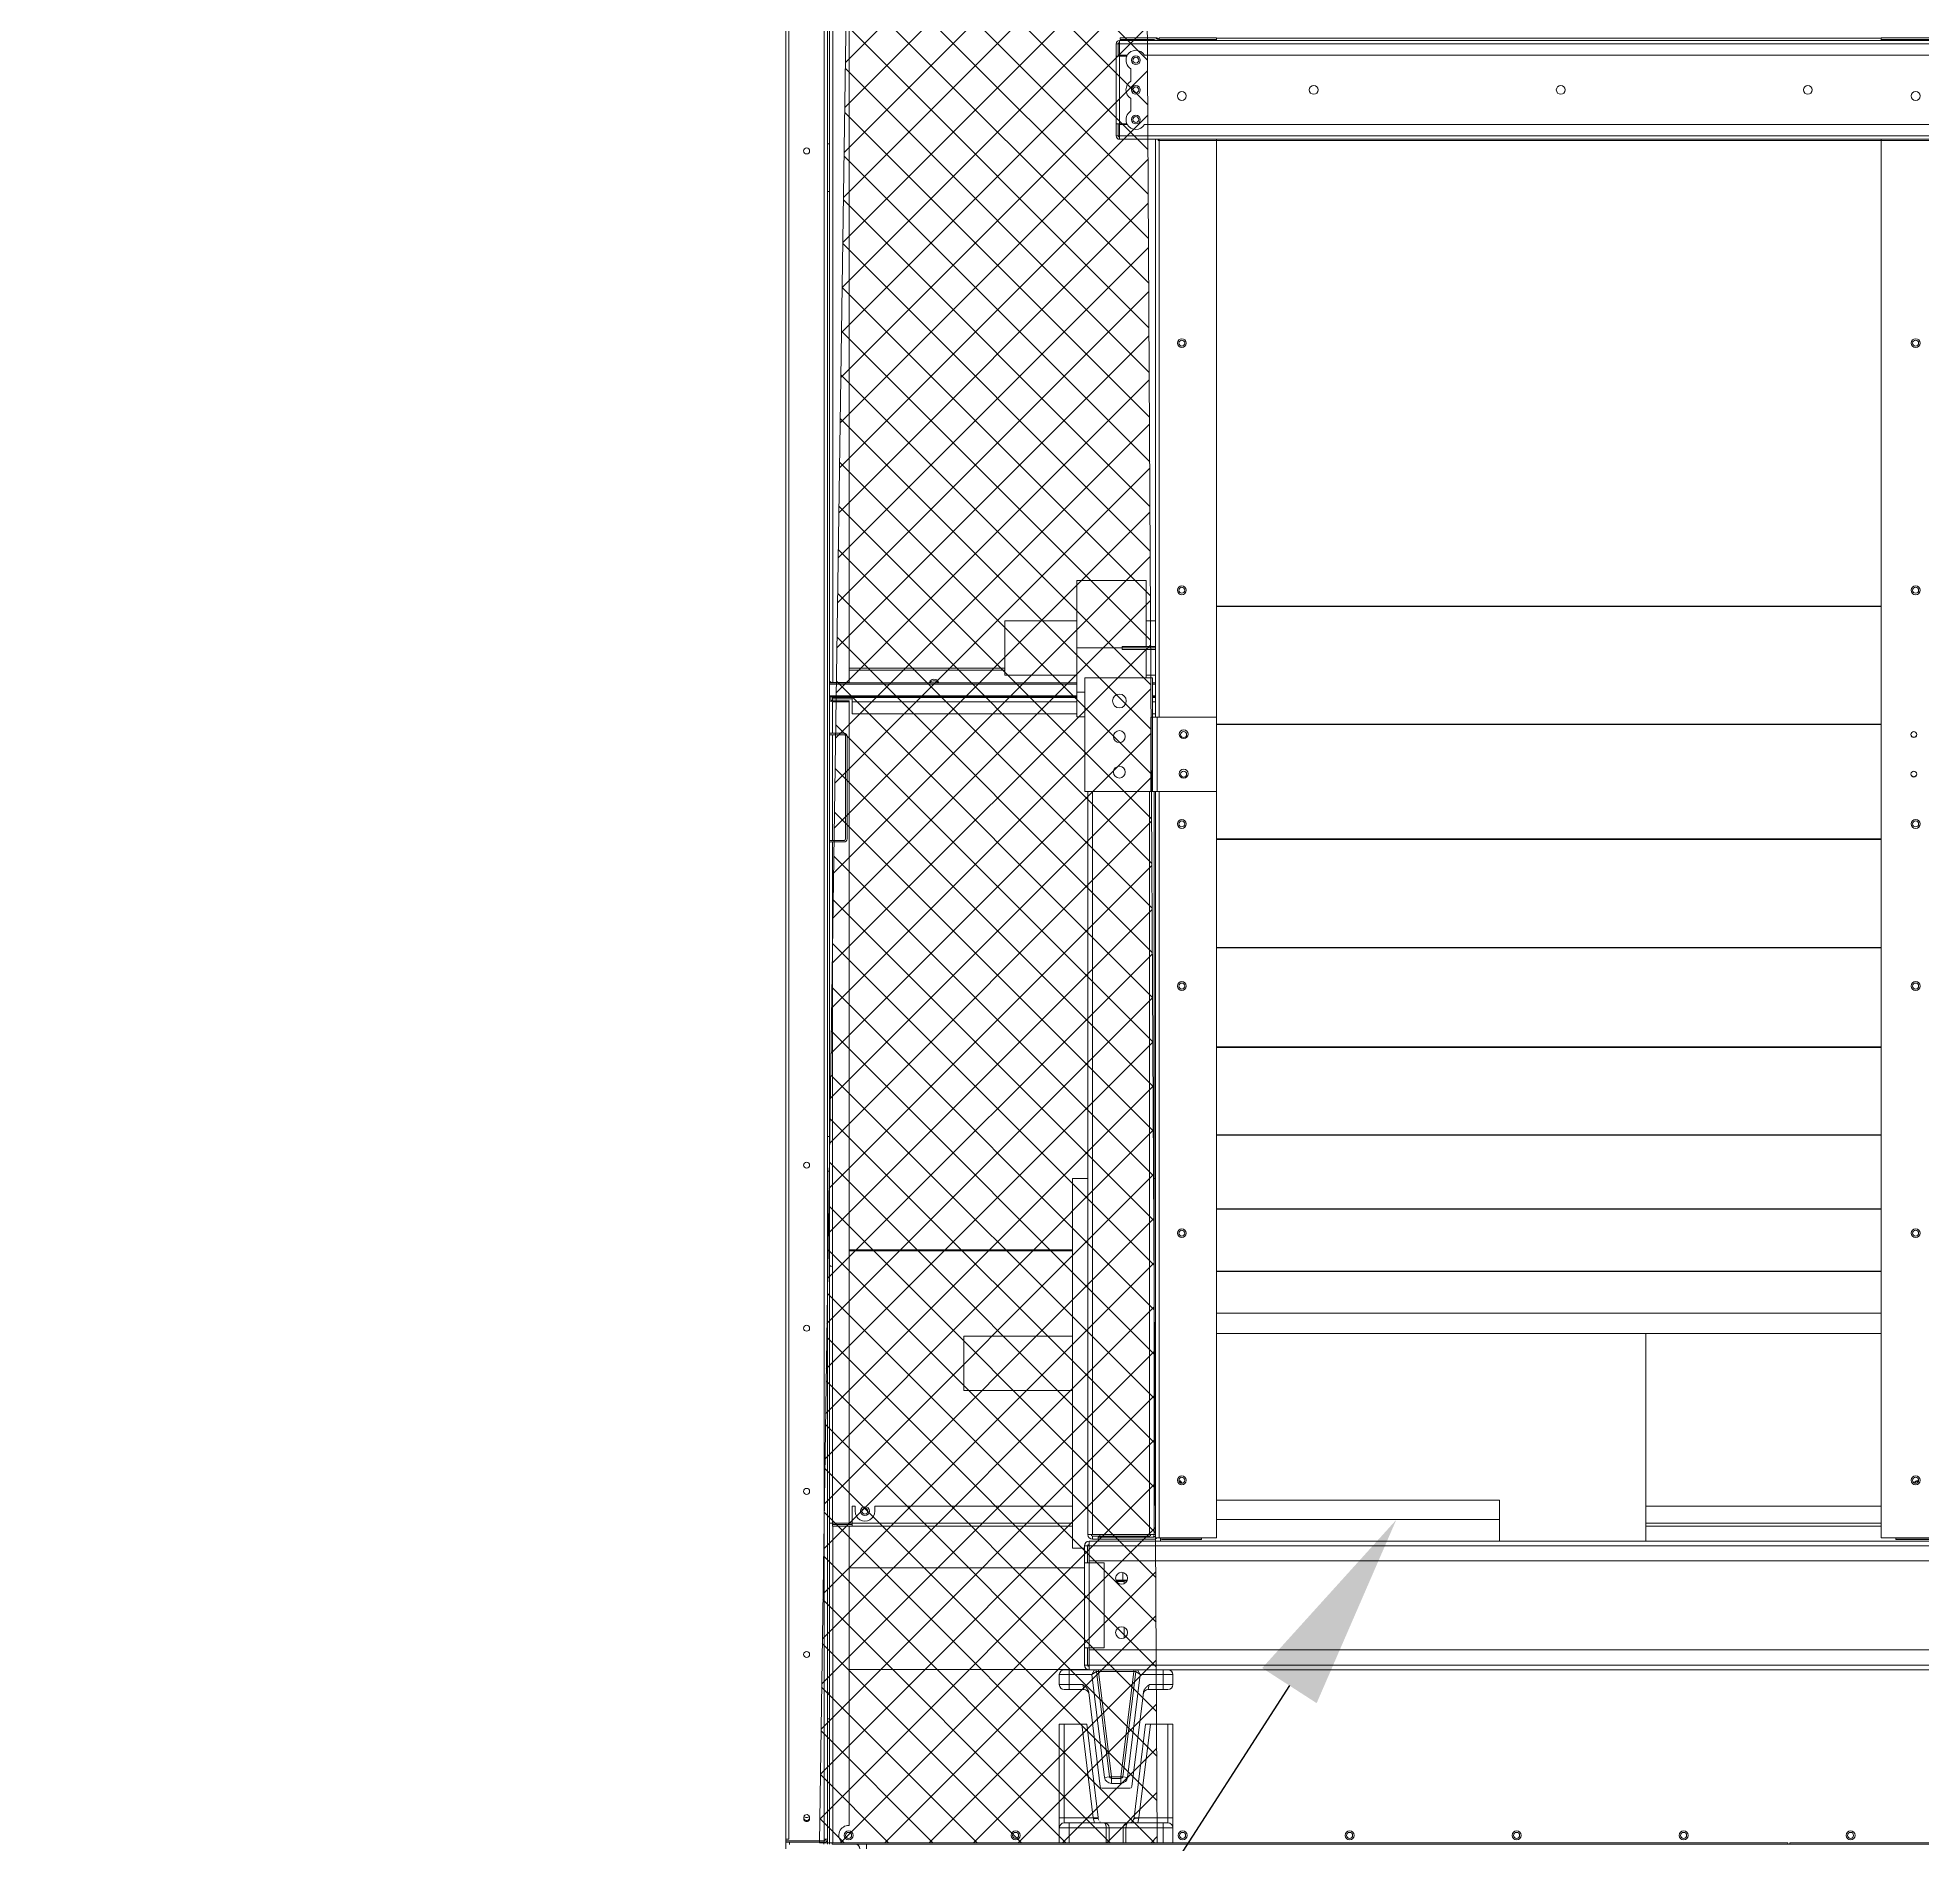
# Model space of a CAD drawing. Header units: millimetres. Extents: x -17070 to 45695, y -291348 to 34705.
# Drawn here: x 34140 to 36047, y 21642 to 23470 of the extents above; entities that cross this region are included whole.
import ezdxf
from ezdxf import colors
from ezdxf.entities.mleader import LeaderData, LeaderLine
from ezdxf.math import Vec2, Vec3

# ---------------------------------------------------------------- set-up
doc = ezdxf.new("R2010")
doc.units = ezdxf.units.MM
doc.layers.add('냉각탑_dim', color=1, linetype='Continuous')
doc.styles.get("Standard").update_dxf_attribs({"font": 'arial.ttf'})

# ---------------------------------------------------------------- blocks, each defined once
blk = doc.blocks.new('2')
at = {"lineweight": 5}
h = blk.add_hatch(dxfattribs=at)
h.set_pattern_fill('ANSI37', scale=10)
h.set_pattern_definition([(45, (-1038029.075, -466723.225), (-22.4506403, 22.4506403), []), (135, (-1038029.075, -466723.225), (-22.4506403, -22.4506403), [])])
h.paths.add_polyline_path([(35273.1, 21643.8), (35262.6, 23566), (34959.4, 23566), (34931.2, 21643.8)])
at = {"color": 7, "lineweight": 20}
for p, q in [((34897.3, 21647.3), (34897.3, 24489.1)), ((34900.4, 21647.3), (34900.4, 24489.1)), ((34936.2, 21647.3), (34936.2, 24489.1)), ((34939.3, 21647.3), (34939.3, 24489.1)), ((35235, 23467), (37559.6, 23467)), ((35235, 23463.5), (37559.6, 23463.5)), ((37559.6, 23370.5), (35235, 23370.5)), ((37559.6, 23367), (35235, 23367)), ((37461.6, 23365.8), (35274, 23365.8)), ((35333, 21952.3), (35333, 23367)), ((36005.6, 21952.3), (36005.6, 23367)), ((34941.3, 23314.2), (34941.3, 22358.2)), ((35204.2, 21948.8), (37590.4, 21948.8)), ((35204.2, 21944.1), (37590.4, 21944.1)), ((35204.2, 21928.8), (37590.4, 21928.8)), ((37590.4, 21838.8), (35204.2, 21838.8)), ((37590.4, 21823.5), (35204.2, 21823.5)), ((37590.4, 21818.8), (35204.2, 21818.8)), ((35911.3, 21643.8), (34944.3, 21643.8)), ((35911.3, 21642.2), (34944.3, 21642.2)), ((37815.6, 21642.2), (34979, 21642.2)), ((36881.3, 21643.8), (35913.3, 21643.8)), ((36881.3, 21642.2), (35913.3, 21642.2))]:
    blk.add_line(p, q, dxfattribs=at)
at = {"color": 7, "lineweight": 20, "ltscale": 0.139915}
blk.add_line((34941.3, 23566), (34941.3, 23314.2), dxfattribs=at)
at = {"color": 7, "lineweight": 20, "ltscale": 0.415127}
for p, q in [((34944.8, 23564.6), (34944.8, 22817.4)), ((34961.3, 22817.4), (34961.3, 23564.6))]:
    blk.add_line(p, q, dxfattribs=at)
at = {"color": 7, "lineweight": 20, "ltscale": 0.001111}
for p, q in [((35231.5, 23463.5), (35233.5, 23463.5)), ((35235.5, 23467.8), (35235.5, 23469.8)), ((35275, 23467.8), (35275, 23469.8)), ((35333, 23467.8), (35333, 23469.8)), ((36005.6, 23467.8), (36005.6, 23469.8)), ((35231.5, 23370.5), (35233.5, 23370.5)), ((34939.3, 23362.3), (34941.3, 23362.3)), ((34939.3, 22358.2), (34941.3, 22358.2)), ((34939.3, 22323.2), (34941.3, 22323.2)), ((35213.5, 21952.8), (35213.5, 21950.8)), ((35271.5, 21952.3), (35273.5, 21952.3)), ((35204.2, 21928.8), (35204.2, 21926.8)), ((35204.2, 21840.8), (35204.2, 21838.8)), ((34939.3, 21795.5), (34941.3, 21795.5)), ((34939.3, 21769), (34941.3, 21769)), ((34935.8, 21644.2), (34935.8, 21642.2))]:
    blk.add_line(p, q, dxfattribs=at)
at = {"color": 7, "lineweight": 20, "ltscale": 0.006833}
for p, q in [((35231.5, 23463.5), (35231.5, 23451.2)), ((35233.5, 23451.2), (35233.5, 23463.5)), ((35231.5, 23382.8), (35231.5, 23370.5)), ((35233.5, 23370.5), (35233.5, 23382.8))]:
    blk.add_line(p, q, dxfattribs=at)
at = {"color": 7, "lineweight": 20, "ltscale": 0.000833333}
for p, q in [((35235, 23463.5), (35233.5, 23463.5)), ((35235, 23370.5), (35233.5, 23370.5)), ((35268.3, 22782.3), (35266.8, 22782.3)), ((35268.3, 22707.3), (35266.8, 22707.3)), ((34944.4, 21967.2), (34944.4, 21965.7)), ((35273.5, 21952.3), (35275, 21952.3)), ((35204.2, 21944.1), (35202.7, 21944.1)), ((35204.2, 21823.5), (35202.7, 21823.5)), ((34897.3, 21645.8), (34897.3, 21647.3)), ((34936.2, 21645.8), (34936.2, 21647.3))]:
    blk.add_line(p, q, dxfattribs=at)
at = {"color": 7, "lineweight": 20, "ltscale": 0.001944}
for p, q in [((35235, 23463.5), (35235, 23467)), ((35235, 23451.2), (35231.5, 23451.2)), ((35235, 23382.8), (35231.5, 23382.8)), ((35235, 23370.5), (35235, 23367))]:
    blk.add_line(p, q, dxfattribs=at)
at = {"color": 7, "lineweight": 20, "ltscale": 0.006389}
for p, q in [((35235, 23463.5), (35235, 23452)), ((35235, 23382), (35235, 23370.5))]:
    blk.add_line(p, q, dxfattribs=at)
at = {"color": 7, "lineweight": 20, "ltscale": 0.019167}
for p, q in [((35235.5, 23469.8), (35270, 23469.8)), ((35235.5, 23467.8), (35270, 23467.8))]:
    blk.add_line(p, q, dxfattribs=at)
at = {"color": 7, "lineweight": 20, "ltscale": 0.001628}
blk.add_line((35270, 23469.8), (35273, 23469.8), dxfattribs=at)
at = {"color": 7, "lineweight": 20, "ltscale": 0.000943119}
blk.add_line((35273, 23469.8), (35273, 23468.1), dxfattribs=at)
at = {"color": 7, "lineweight": 20, "ltscale": 0.032222}
for p, q in [((35275, 23469.8), (35333, 23469.8)), ((35275, 23467.8), (35333, 23467.8)), ((36063.6, 23469.8), (36005.6, 23469.8)), ((36063.6, 23467.8), (36005.6, 23467.8)), ((35275, 21952.3), (35333, 21952.3)), ((36063.6, 21952.3), (36005.6, 21952.3))]:
    blk.add_line(p, q, dxfattribs=at)
at = {"color": 7, "lineweight": 20, "ltscale": 0.000444445}
for p, q in [((35275, 23467.8), (35275, 23467)), ((35333, 23467.8), (35333, 23467)), ((36005.6, 23467.8), (36005.6, 23467))]:
    blk.add_line(p, q, dxfattribs=at)
at = {"color": 7, "lineweight": 20, "ltscale": 0.373667}
for p, q in [((36005.6, 23469.3), (35333, 23469.3)), ((36005.6, 22894.7), (35333, 22894.7)), ((36005.6, 22894.4), (35333, 22894.4)), ((36005.6, 22775.4), (35333, 22775.4)), ((36005.6, 22774.9), (35333, 22774.9)), ((36005.6, 22659.2), (35333, 22659.2)), ((36005.6, 22658.8), (35333, 22658.8)), ((36005.6, 22549.4), (35333, 22549.4)), ((36005.6, 22549), (35333, 22549)), ((36005.6, 22448.8), (35333, 22448.8)), ((36005.6, 22448.4), (35333, 22448.4)), ((36005.6, 22359.9), (35333, 22359.9)), ((36005.6, 22359.5), (35333, 22359.5)), ((36005.6, 22285), (35333, 22285)), ((36005.6, 22284.7), (35333, 22284.7)), ((36005.6, 22222), (35333, 22222)), ((36005.6, 22221.7), (35333, 22221.7)), ((36005.6, 22179.6), (35333, 22179.6)), ((36005.6, 22179.4), (35333, 22179.4)), ((36005.6, 22158.9), (35333, 22158.9)), ((36005.6, 22158.9), (35333, 22158.9))]:
    blk.add_line(p, q, dxfattribs=at)
at = {"color": 7, "lineweight": 20, "ltscale": 0.038}
for p, q in [((35231.5, 23382.8), (35231.5, 23451.2)), ((35235, 23382.8), (35235, 23451.2))]:
    blk.add_line(p, q, dxfattribs=at)
at = {"color": 7, "lineweight": 20, "ltscale": 0.000444444}
for p, q in [((35235, 23452), (35235, 23451.2)), ((35235, 23382.8), (35235, 23382))]:
    blk.add_line(p, q, dxfattribs=at)
at = {"color": 7, "lineweight": 20, "ltscale": 0.004355}
for p, q in [((35242.8, 23452), (35235, 23452)), ((35235, 23382), (35242.8, 23382))]:
    blk.add_line(p, q, dxfattribs=at)
at = {"color": 7, "lineweight": 20, "ltscale": 0.004125}
for p, q in [((35242.4, 23451.2), (35235, 23451.2)), ((35242.4, 23382.8), (35235, 23382.8))]:
    blk.add_line(p, q, dxfattribs=at)
at = {"color": 7, "lineweight": 20, "ltscale": 0.458489}
for p, q in [((36085.4, 23452), (35260.1, 23452)), ((35260.1, 23382), (36085.4, 23382))]:
    blk.add_line(p, q, dxfattribs=at)
at = {"color": 7, "lineweight": 20, "ltscale": 0.007044}
for p, q in [((35246.5, 23438.3), (35246.5, 23425.6)), ((35246.5, 23408.3), (35246.5, 23395.6))]:
    blk.add_line(p, q, dxfattribs=at)
at = {"color": 7, "lineweight": 20, "ltscale": 0.324833}
for p, q in [((35271.5, 22782.3), (35271.5, 23367)), ((35275, 22782.3), (35275, 23367))]:
    blk.add_line(p, q, dxfattribs=at)
at = {"color": 7, "lineweight": 20, "ltscale": 0.000666677}
blk.add_line((35274, 23365.8), (35274, 23367), dxfattribs=at)
at = {"color": 7, "lineweight": 20, "ltscale": 0.011111}
for p, q in [((34939.3, 23294.2), (34939.3, 23314.2)), ((34964.4, 22802.3), (34944.4, 22802.3)), ((34944.4, 22801.1), (34964.4, 22801.1)), ((34939.3, 22358.2), (34939.3, 22378.2)), ((34944.4, 21967.2), (34964.4, 21967.2)), ((34964.4, 21965.7), (34944.4, 21965.7)), ((34944.4, 21964.1), (34964.4, 21964.1))]:
    blk.add_line(p, q, dxfattribs=at)
at = {"color": 7, "lineweight": 20, "ltscale": 0.00111}
blk.add_line((34939.3, 23314.2), (34941.3, 23314.2), dxfattribs=at)
at = {"color": 7, "lineweight": 20, "ltscale": 0.037889}
blk.add_line((35191.8, 22852.4), (35191.8, 22920.6), dxfattribs=at)
at = {"color": 7, "lineweight": 20, "ltscale": 0.038889}
blk.add_line((35191.8, 22920.6), (35261.8, 22920.6), dxfattribs=at)
at = {"color": 7, "lineweight": 20, "ltscale": 0.037}
blk.add_line((35261.8, 22854), (35261.8, 22920.6), dxfattribs=at)
at = {"color": 7, "lineweight": 20, "ltscale": 0.028685}
blk.add_line((35119, 22879.9), (35119, 22828.2), dxfattribs=at)
at = {"color": 7, "lineweight": 20, "ltscale": 0.040444}
for p, q in [((35191.8, 22879.9), (35119, 22879.9)), ((35191.8, 22824.9), (35119, 22824.9))]:
    blk.add_line(p, q, dxfattribs=at)
at = {"color": 7, "lineweight": 20, "ltscale": 0.005389}
for p, q in [((35271.5, 22879.9), (35261.8, 22879.9)), ((35271.5, 22824.9), (35261.8, 22824.9))]:
    blk.add_line(p, q, dxfattribs=at)
at = {"color": 7, "lineweight": 20, "ltscale": 0.025444}
blk.add_line((35191.8, 22852.4), (35237.6, 22852.4), dxfattribs=at)
at = {"color": 7, "lineweight": 20, "ltscale": 0.024889}
blk.add_line((35191.8, 22852.4), (35191.8, 22807.6), dxfattribs=at)
at = {"color": 7, "lineweight": 20, "ltscale": 0.000888889}
for p, q in [((35237.6, 22854), (35237.6, 22852.4)), ((35237.6, 22850.8), (35237.6, 22852.4)), ((34944.4, 21965.7), (34944.4, 21964.1)), ((35276, 21952), (35277.6, 21952)), ((35318, 21952), (35318, 21950.4)), ((36020.6, 21950.4), (36020.6, 21952)), ((34897.3, 21644.2), (34897.3, 21645.8)), ((34936.2, 21644.2), (34936.2, 21645.8)), ((34944.3, 21643.8), (34944.3, 21642.2)), ((35911.3, 21643.8), (35911.3, 21642.2)), ((35913.3, 21643.8), (35913.3, 21642.2))]:
    blk.add_line(p, q, dxfattribs=at)
at = {"color": 7, "lineweight": 20, "ltscale": 0.018833}
for p, q in [((35237.6, 22854), (35271.5, 22854)), ((35271.5, 22852.4), (35237.6, 22852.4)), ((35271.5, 22852.4), (35237.6, 22852.4)), ((35237.6, 22850.8), (35271.5, 22850.8))]:
    blk.add_line(p, q, dxfattribs=at)
at = {"color": 7, "lineweight": 20, "ltscale": 0.015833}
blk.add_line((35261.8, 22850.8), (35261.8, 22822.3), dxfattribs=at)
at = {"color": 7, "lineweight": 20, "ltscale": 0.087611}
for p, q in [((34961.3, 22831.9), (35119, 22831.9)), ((34961.3, 22829.8), (35119, 22829.8))]:
    blk.add_line(p, q, dxfattribs=at)
at = {"color": 7, "lineweight": 20, "ltscale": 0.139166}
for p, q in [((35191.8, 22817.3), (34941.3, 22817.3)), ((35191.8, 22815.9), (34941.3, 22815.9)), ((34941.3, 22804.1), (35191.8, 22804.1)), ((34941.3, 22803), (35191.8, 22803))]:
    blk.add_line(p, q, dxfattribs=at)
at = {"color": 7, "lineweight": 20, "ltscale": 0.000154576}
blk.add_line((34943.3, 22817.3), (34943.3, 22817.6), dxfattribs=at)
at = {"color": 7, "lineweight": 20, "ltscale": 0.009167}
blk.add_line((34944.8, 22817.4), (34961.3, 22817.4), dxfattribs=at)
at = {"color": 7, "lineweight": 20, "ltscale": 0.00187}
blk.add_line((35119, 22828.2), (35119, 22824.9), dxfattribs=at)
at = {"color": 7, "lineweight": 20, "ltscale": 0.063889}
blk.add_line((35199.8, 22707.3), (35199.8, 22822.3), dxfattribs=at)
at = {"color": 7, "lineweight": 20, "ltscale": 0.038056}
for p, q in [((35199.8, 22822.3), (35268.3, 22822.3)), ((35199.8, 22707.3), (35268.3, 22707.3))]:
    blk.add_line(p, q, dxfattribs=at)
at = {"color": 7, "lineweight": 20, "ltscale": 0.022222}
blk.add_line((35268.3, 22782.3), (35268.3, 22822.3), dxfattribs=at)
at = {"color": 7, "lineweight": 20, "ltscale": 0.001778}
for p, q in [((35271.5, 22817.3), (35268.3, 22817.3)), ((35271.5, 22815.9), (35268.3, 22815.9)), ((35268.3, 22804.1), (35271.5, 22804.1)), ((35268.3, 22803), (35271.5, 22803)), ((35271.5, 22802.3), (35268.3, 22802.3)), ((35271.5, 22797.9), (35268.3, 22797.9)), ((35268.3, 22785.8), (35271.5, 22785.8)), ((35199.8, 22707.3), (35203, 22707.3)), ((35207.7, 21950.8), (35207.7, 21954)), ((35202.7, 21944.1), (35199.5, 21944.1)), ((35199.5, 21823.5), (35202.7, 21823.5))]:
    blk.add_line(p, q, dxfattribs=at)
at = {"color": 7, "lineweight": 20, "ltscale": 0.00164}
blk.add_line((34942.9, 22800.1), (34942.9, 22803), dxfattribs=at)
at = {"color": 7, "lineweight": 20, "ltscale": 0.000403556}
blk.add_line((34944.4, 22803), (34944.4, 22802.3), dxfattribs=at)
at = {"color": 7, "lineweight": 20, "ltscale": 0.000638044}
blk.add_line((34944.4, 22801.1), (34944.4, 22802.3), dxfattribs=at)
at = {"color": 7, "lineweight": 20, "ltscale": 0.001178}
blk.add_line((34944.4, 22801.1), (34944.4, 22799), dxfattribs=at)
at = {"color": 7, "lineweight": 20, "ltscale": 0.009389}
for p, q in [((34961.3, 22799), (34944.4, 22799)), ((34961.3, 22797.9), (34944.4, 22797.9)), ((34964.4, 21984.1), (34964.4, 21967.2)), ((34961.3, 21967.2), (34944.4, 21967.2))]:
    blk.add_line(p, q, dxfattribs=at)
at = {"color": 7, "lineweight": 20, "ltscale": 0.017627}
blk.add_line((34944.4, 22797.9), (34944.4, 22766.2), dxfattribs=at)
at = {"color": 7, "lineweight": 20, "ltscale": 0.000618889}
blk.add_line((34961.3, 22799), (34961.3, 22797.9), dxfattribs=at)
at = {"color": 7, "lineweight": 20, "ltscale": 0.317284}
blk.add_line((34961.3, 22226.8), (34961.3, 22797.9), dxfattribs=at)
at = {"color": 7, "lineweight": 20, "ltscale": 0.126333}
for p, q in [((35191.8, 22802.3), (34964.4, 22802.3)), ((35191.8, 22797.9), (34964.4, 22797.9)), ((34964.4, 22785.8), (35191.8, 22785.8))]:
    blk.add_line(p, q, dxfattribs=at)
at = {"color": 7, "lineweight": 20, "ltscale": 0.002435}
blk.add_line((34964.4, 22802.3), (34964.4, 22797.9), dxfattribs=at)
at = {"color": 7, "lineweight": 20, "ltscale": 0.006739}
blk.add_line((34964.4, 22785.8), (34964.4, 22797.9), dxfattribs=at)
at = {"color": 7, "lineweight": 20, "ltscale": 0.004444}
for p, q in [((35191.8, 22807.6), (35199.8, 22807.6)), ((35191.8, 22782.6), (35199.8, 22782.6))]:
    blk.add_line(p, q, dxfattribs=at)
at = {"color": 7, "lineweight": 20, "ltscale": 0.013889}
blk.add_line((35191.8, 22782.6), (35191.8, 22807.6), dxfattribs=at)
at = {"color": 7, "lineweight": 20, "ltscale": 0.041667}
for p, q in [((35266.8, 22707.3), (35266.8, 22782.3)), ((35268.3, 22707.3), (35268.3, 22782.3)), ((35273, 22707.3), (35273, 22782.3)), ((35333, 22782.3), (35333, 22707.3))]:
    blk.add_line(p, q, dxfattribs=at)
at = {"color": 7, "lineweight": 20, "ltscale": 0.002611}
for p, q in [((35273, 22782.3), (35268.3, 22782.3)), ((35273, 22707.3), (35268.3, 22707.3)), ((35203, 21955.5), (35207.7, 21955.5)), ((35270, 21955.5), (35265.3, 21955.5)), ((35204.2, 21944.1), (35204.2, 21948.8)), ((35204.2, 21926.8), (35199.5, 21926.8)), ((35204.2, 21840.8), (35199.5, 21840.8)), ((35204.2, 21823.5), (35204.2, 21818.8)), ((34979, 21642.2), (34979, 21637.5))]:
    blk.add_line(p, q, dxfattribs=at)
at = {"color": 7, "lineweight": 20, "ltscale": 0.033333}
for p, q in [((35333, 22782.3), (35273, 22782.3)), ((35273, 22707.3), (35333, 22707.3))]:
    blk.add_line(p, q, dxfattribs=at)
at = {"color": 7, "lineweight": 20, "ltscale": 0.007667}
for p, q in [((34942.4, 22766.2), (34956.2, 22766.2)), ((34942.4, 22764.6), (34956.2, 22764.6)), ((34942.4, 22657.8), (34956.2, 22657.8)), ((34942.4, 22656.2), (34956.2, 22656.2))]:
    blk.add_line(p, q, dxfattribs=at)
at = {"color": 7, "lineweight": 20, "ltscale": 0.059333}
blk.add_line((34944.4, 22764.6), (34944.4, 22657.8), dxfattribs=at)
at = {"color": 7, "lineweight": 20, "ltscale": 0.057667}
for p, q in [((34957.7, 22659.3), (34957.7, 22763.1)), ((34959.3, 22659.3), (34959.3, 22763.1))]:
    blk.add_line(p, q, dxfattribs=at)
at = {"color": 7, "lineweight": 20, "ltscale": 0.037222}
blk.add_line((35266.8, 22707.3), (35199.8, 22707.3), dxfattribs=at)
at = {"color": 7, "lineweight": 20, "ltscale": 1.16463e-05}
blk.add_line((35199.8, 22707.3), (35199.8, 22707.3), dxfattribs=at)
at = {"color": 7, "lineweight": 20, "ltscale": 0.417667}
for p, q in [((35203, 22707.3), (35203, 21955.5)), ((35207.7, 22707.3), (35207.7, 21955.5)), ((35265.3, 22707.3), (35265.3, 21955.5)), ((35270, 22707.3), (35270, 21955.5))]:
    blk.add_line(p, q, dxfattribs=at)
at = {"color": 7, "lineweight": 20, "ltscale": 0.000833332}
blk.add_line((35271.5, 22707.3), (35270, 22707.3), dxfattribs=at)
at = {"color": 7, "lineweight": 20, "ltscale": 0.419444}
for p, q in [((35271.5, 21952.3), (35271.5, 22707.3)), ((35275, 21952.3), (35275, 22707.3))]:
    blk.add_line(p, q, dxfattribs=at)
at = {"color": 7, "lineweight": 20, "ltscale": 0.238546}
blk.add_line((34944.4, 22656.2), (34944.4, 22226.8), dxfattribs=at)
at = {"color": 7, "lineweight": 20, "ltscale": 0.01945}
blk.add_line((34941.3, 22323.2), (34941.3, 22358.2), dxfattribs=at)
at = {"color": 7, "lineweight": 20, "ltscale": 0.052341}
blk.add_line((34941.3, 22323.2), (34941.3, 22228.9), dxfattribs=at)
at = {"color": 7, "lineweight": 20, "ltscale": 0.008611}
blk.add_line((35203, 22315.8), (35187.5, 22315.8), dxfattribs=at)
at = {"color": 7, "lineweight": 20, "ltscale": 0.207778}
blk.add_line((35187.5, 21941.8), (35187.5, 22315.8), dxfattribs=at)
at = {"color": 7, "lineweight": 20, "ltscale": 0.00083304}
for p, q in [((35271.5, 22315.8), (35270, 22315.8)), ((35271.5, 21955.6), (35270, 21955.6))]:
    blk.add_line(p, q, dxfattribs=at)
at = {"color": 7, "lineweight": 20, "ltscale": 0.125667}
for p, q in [((34961.3, 22243.7), (35187.5, 22243.7)), ((34961.3, 22242.7), (35187.5, 22242.7))]:
    blk.add_line(p, q, dxfattribs=at)
at = {"color": 7, "lineweight": 20, "ltscale": 0.001029}
blk.add_line((34941.3, 22228.9), (34941.3, 22227.1), dxfattribs=at)
at = {"color": 7, "lineweight": 20, "ltscale": 0.000839807}
blk.add_line((34941.3, 22227.1), (34942.8, 22227.1), dxfattribs=at)
at = {"color": 7, "lineweight": 20, "ltscale": 0.144377}
for p, q in [((34941.3, 22227.1), (34941.3, 21967.2)), ((34944.4, 22227.1), (34944.4, 21967.2)), ((34961.3, 22227.1), (34961.3, 21967.2))]:
    blk.add_line(p, q, dxfattribs=at)
at = {"color": 7, "lineweight": 20, "ltscale": 0.015278}
for p, q in [((35077.5, 22156.3), (35077.5, 22128.8)), ((35077.5, 22128.8), (35077.5, 22101.3))]:
    blk.add_line(p, q, dxfattribs=at)
at = {"color": 7, "lineweight": 20, "ltscale": 0.061111}
for p, q in [((35187.5, 22156.3), (35077.5, 22156.3)), ((35187.5, 22101.3), (35077.5, 22101.3))]:
    blk.add_line(p, q, dxfattribs=at)
at = {"color": 7, "lineweight": 20, "ltscale": 0.116724}
blk.add_line((35767.5, 21948.8), (35767.5, 22158.9), dxfattribs=at)
at = {"color": 7, "lineweight": 20, "ltscale": 0.001611}
blk.add_line((34967.3, 21984.1), (34964.4, 21984.1), dxfattribs=at)
at = {"color": 7, "lineweight": 20, "ltscale": 0.002747}
for p, q in [((34967.3, 21984.1), (34967.3, 21979.2)), ((34987.3, 21979.2), (34987.3, 21984.1))]:
    blk.add_line(p, q, dxfattribs=at)
at = {"color": 7, "lineweight": 20, "ltscale": 0.111222}
blk.add_line((35187.5, 21984.1), (34987.3, 21984.1), dxfattribs=at)
at = {"color": 7, "lineweight": 20, "ltscale": 0.159167}
for p, q in [((35619.5, 21990.3), (35333, 21990.3)), ((35619.5, 21970.8), (35333, 21970.8))]:
    blk.add_line(p, q, dxfattribs=at)
at = {"color": 7, "lineweight": 20, "ltscale": 0.010842}
blk.add_line((35619.5, 21970.8), (35619.5, 21990.3), dxfattribs=at)
at = {"color": 7, "lineweight": 20, "ltscale": 0.132277}
for p, q in [((36005.6, 21984.1), (35767.5, 21984.1)), ((35767.5, 21967.2), (36005.6, 21967.2)), ((35767.5, 21964.1), (36005.6, 21964.1))]:
    blk.add_line(p, q, dxfattribs=at)
at = {"color": 7, "lineweight": 20, "ltscale": 0.001722}
for p, q in [((34941.3, 21967.2), (34944.4, 21967.2)), ((34964.4, 21964.1), (34964.4, 21967.2)), ((34897.3, 21647.3), (34900.4, 21647.3)), ((34939.3, 21647.3), (34936.2, 21647.3))]:
    blk.add_line(p, q, dxfattribs=at)
at = {"color": 7, "lineweight": 20, "ltscale": 0.180579}
blk.add_line((34941.3, 21967.2), (34941.3, 21642.2), dxfattribs=at)
at = {"color": 7, "lineweight": 20, "ltscale": 0.177968}
blk.add_line((34944.8, 21964.1), (34944.8, 21643.8), dxfattribs=at)
at = {"color": 7, "lineweight": 20, "ltscale": 0.168309}
blk.add_line((34961.3, 21661.2), (34961.3, 21964.1), dxfattribs=at)
at = {"color": 7, "lineweight": 20, "ltscale": 0.123944}
for p, q in [((34964.4, 21967.2), (35187.5, 21967.2)), ((34964.4, 21964.1), (35187.5, 21964.1))]:
    blk.add_line(p, q, dxfattribs=at)
at = {"color": 7, "lineweight": 20, "ltscale": 0.032}
for p, q in [((35207.7, 21955.5), (35265.3, 21955.5)), ((35265.3, 21954), (35207.7, 21954))]:
    blk.add_line(p, q, dxfattribs=at)
at = {"color": 7, "lineweight": 20, "ltscale": 0.031389}
for p, q in [((35270, 21952.8), (35213.5, 21952.8)), ((35270, 21950.8), (35213.5, 21950.8))]:
    blk.add_line(p, q, dxfattribs=at)
at = {"color": 7, "lineweight": 20, "ltscale": 0.000833335}
blk.add_line((35215, 21954), (35215, 21955.5), dxfattribs=at)
at = {"color": 7, "lineweight": 20, "ltscale": 0.000961364}
blk.add_line((35271.3, 21953.6), (35269.6, 21953.6), dxfattribs=at)
at = {"color": 7, "lineweight": 20, "ltscale": 0.000166668}
for p, q in [((35276, 21952), (35276, 21952.3)), ((36020.6, 21952.3), (36020.6, 21952))]:
    blk.add_line(p, q, dxfattribs=at)
at = {"color": 7, "lineweight": 20, "ltscale": 0.000166667}
for p, q in [((35277.6, 21952.3), (35277.6, 21952)), ((35318, 21952.3), (35318, 21952))]:
    blk.add_line(p, q, dxfattribs=at)
at = {"color": 7, "lineweight": 20, "ltscale": 0.012222}
blk.add_line((35619.5, 21948.8), (35619.5, 21970.8), dxfattribs=at)
at = {"color": 7, "lineweight": 20, "ltscale": 0.006666}
blk.add_line((35199.5, 21941.8), (35187.5, 21941.8), dxfattribs=at)
at = {"color": 7, "lineweight": 20, "ltscale": 0.009611}
for p, q in [((35199.5, 21944.1), (35199.5, 21926.8)), ((35202.7, 21926.8), (35202.7, 21944.1)), ((35199.5, 21840.8), (35199.5, 21823.5)), ((35202.7, 21823.5), (35202.7, 21840.8))]:
    blk.add_line(p, q, dxfattribs=at)
at = {"color": 7, "lineweight": 20, "ltscale": 0.0085}
for p, q in [((35204.2, 21944.1), (35204.2, 21928.8)), ((35219.5, 21926.8), (35204.2, 21926.8)), ((35204.2, 21840.8), (35219.5, 21840.8)), ((35204.2, 21838.8), (35204.2, 21823.5))]:
    blk.add_line(p, q, dxfattribs=at)
at = {"color": 7, "lineweight": 20, "ltscale": 0.003222}
blk.add_line((35213.5, 21950.8), (35207.7, 21950.8), dxfattribs=at)
at = {"color": 7, "lineweight": 20, "ltscale": 0.001132}
blk.add_line((35276.5, 21948.8), (35276.5, 21950.8), dxfattribs=at)
at = {"color": 7, "lineweight": 20, "ltscale": 0.022444}
for p, q in [((35277.6, 21952), (35318, 21952)), ((35318, 21952), (35277.6, 21952)), ((35277.6, 21950.4), (35318, 21950.4)), ((36061, 21952), (36020.6, 21952))]:
    blk.add_line(p, q, dxfattribs=at)
at = {"color": 7, "lineweight": 20, "ltscale": 0.000444384}
blk.add_line((35318, 21952), (35318, 21951.2), dxfattribs=at)
at = {"color": 7, "lineweight": 20, "ltscale": 0.021611}
for p, q in [((36059.5, 21952), (36020.6, 21952)), ((36059.5, 21950.4), (36020.6, 21950.4)), ((34897.3, 21645.8), (34936.2, 21645.8)), ((34897.3, 21644.2), (34936.2, 21644.2))]:
    blk.add_line(p, q, dxfattribs=at)
at = {"color": 7, "lineweight": 20, "ltscale": 0.132333}
blk.add_line((34961.3, 21922), (35199.5, 21922), dxfattribs=at)
at = {"color": 7, "lineweight": 20, "ltscale": 0.047778}
for p, q in [((35199.5, 21840.8), (35199.5, 21926.8)), ((35204.2, 21840.8), (35204.2, 21926.8)), ((35219.5, 21840.8), (35219.5, 21926.8))]:
    blk.add_line(p, q, dxfattribs=at)
at = {"color": 7, "lineweight": 20, "ltscale": 0.004282}
blk.add_line((35238.4, 21909.4), (35238.4, 21917.1), dxfattribs=at)
at = {"color": 7, "lineweight": 20, "ltscale": 0.003959}
blk.add_line((35231.3, 21909.4), (35238.4, 21909.4), dxfattribs=at)
at = {"color": 7, "lineweight": 20, "ltscale": 0.005964}
blk.add_line((35242.3, 21908.6), (35231.6, 21908.6), dxfattribs=at)
at = {"color": 7, "lineweight": 20, "ltscale": 0.00418}
blk.add_line((35239.5, 21908), (35231.9, 21908), dxfattribs=at)
at = {"color": 7, "lineweight": 20, "ltscale": 0.002372}
blk.add_line((35238.4, 21909.4), (35242.7, 21909.4), dxfattribs=at)
at = {"color": 7, "lineweight": 20, "ltscale": 0.001207}
blk.add_line((35239.5, 21908), (35239.5, 21905.8), dxfattribs=at)
at = {"color": 7, "lineweight": 20, "ltscale": 0.001208}
blk.add_line((35239.5, 21908), (35239.5, 21905.8), dxfattribs=at)
at = {"color": 7, "lineweight": 20, "ltscale": 0.006059}
blk.add_line((35239.5, 21861.7), (35239.5, 21850.8), dxfattribs=at)
at = {"color": 7, "lineweight": 20, "ltscale": 0.00606}
blk.add_line((35239.5, 21861.7), (35239.5, 21850.8), dxfattribs=at)
at = {"color": 7, "lineweight": 20, "ltscale": 0.134122}
blk.add_line((35202.7, 21819), (34961.3, 21819), dxfattribs=at)
at = {"color": 7, "lineweight": 20, "ltscale": 0.002778}
for p, q in [((35184, 21818.8), (35179, 21818.8)), ((35184, 21818.8), (35184, 21813.8)), ((35279, 21818.8), (35279, 21813.8)), ((35184, 21803.8), (35184, 21798.8)), ((35279, 21803.8), (35279, 21798.8)), ((35184, 21798.8), (35179, 21798.8)), ((35284, 21798.8), (35279, 21798.8)), ((35179, 21763.8), (35174, 21763.8)), ((35289, 21763.8), (35284, 21763.8)), ((35224.8, 21710.5), (35219.8, 21709.9)), ((35226.7, 21708.8), (35226.7, 21703.8)), ((35236.2, 21708.8), (35236.2, 21703.8)), ((35238.2, 21710.5), (35243.1, 21709.9)), ((35179, 21668.8), (35174, 21668.8)), ((35179, 21663.8), (35179, 21668.8)), ((35208.3, 21668.8), (35213.3, 21669.4)), ((35254.6, 21668.8), (35249.7, 21669.4)), ((35284, 21668.8), (35289, 21668.8)), ((35284, 21668.8), (35284, 21663.8)), ((35184, 21663.8), (35179, 21663.8)), ((35184, 21663.8), (35184, 21658.8)), ((35279, 21663.8), (35279, 21658.8)), ((35284, 21663.8), (35279, 21663.8))]:
    blk.add_line(p, q, dxfattribs=at)
at = {"color": 7, "lineweight": 20, "ltscale": 0.011222}
blk.add_line((35204.2, 21818.8), (35184, 21818.8), dxfattribs=at)
at = {"color": 7, "lineweight": 20, "ltscale": 0.003145}
for p, q in [((35207, 21813.8), (35209.7, 21818.8)), ((35255.9, 21813.8), (35253.2, 21818.8)), ((35207, 21813.8), (35211.7, 21817)), ((35255.9, 21813.8), (35251.3, 21817))]:
    blk.add_line(p, q, dxfattribs=at)
at = {"color": 7, "lineweight": 20, "ltscale": 0.000975701}
for p, q in [((35213.7, 21818.8), (35213.7, 21817)), ((35249.3, 21818.8), (35249.3, 21817)), ((35226.7, 21710.5), (35226.7, 21708.8)), ((35236.2, 21710.5), (35236.2, 21708.8))]:
    blk.add_line(p, q, dxfattribs=at)
at = {"color": 7, "lineweight": 20, "ltscale": 0.005556}
for p, q in [((35174, 21813.8), (35174, 21803.8)), ((35184, 21813.8), (35174, 21813.8)), ((35184, 21803.8), (35174, 21803.8)), ((35184, 21813.8), (35184, 21803.8)), ((35289, 21813.8), (35279, 21813.8)), ((35279, 21813.8), (35279, 21803.8)), ((35289, 21803.8), (35279, 21803.8)), ((35289, 21813.8), (35289, 21803.8)), ((35289, 21668.8), (35289, 21658.8)), ((35184, 21658.8), (35174, 21658.8)), ((35289, 21658.8), (35279, 21658.8))]:
    blk.add_line(p, q, dxfattribs=at)
at = {"color": 7, "lineweight": 20, "ltscale": 0.01282}
for p, q in [((35207, 21813.8), (35184, 21813.8)), ((35279, 21813.8), (35255.9, 21813.8))]:
    blk.add_line(p, q, dxfattribs=at)
at = {"color": 7, "lineweight": 20, "ltscale": 0.007694}
for p, q in [((35184, 21803.8), (35197.8, 21803.8)), ((35279, 21803.8), (35265.1, 21803.8))]:
    blk.add_line(p, q, dxfattribs=at)
at = {"color": 7, "lineweight": 20, "ltscale": 0.00286}
for p, q in [((35199, 21798.8), (35197.8, 21803.8)), ((35265.1, 21803.8), (35263.9, 21798.8)), ((35208.3, 21668.8), (35209.5, 21663.8)), ((35254.6, 21668.8), (35253.4, 21663.8))]:
    blk.add_line(p, q, dxfattribs=at)
at = {"color": 7, "lineweight": 20, "ltscale": 0.058129}
for p, q in [((35207, 21813.8), (35219.8, 21709.9)), ((35243.1, 21709.9), (35255.9, 21813.8))]:
    blk.add_line(p, q, dxfattribs=at)
at = {"color": 7, "lineweight": 20, "ltscale": 0.059604}
for p, q in [((35211.7, 21817), (35224.8, 21710.5)), ((35213.7, 21817), (35226.7, 21710.5)), ((35249.3, 21817), (35236.2, 21710.5)), ((35238.2, 21710.5), (35251.3, 21817))]:
    blk.add_line(p, q, dxfattribs=at)
at = {"color": 7, "lineweight": 20, "ltscale": 0.019777}
blk.add_line((35249.3, 21817), (35213.7, 21817), dxfattribs=at)
at = {"color": 7, "lineweight": 20, "ltscale": 0.008376}
for p, q in [((35184, 21798.8), (35199, 21798.8)), ((35279, 21798.8), (35263.9, 21798.8))]:
    blk.add_line(p, q, dxfattribs=at)
at = {"color": 7, "lineweight": 20, "ltscale": 0.053282}
for p, q in [((35215.5, 21700.5), (35203.8, 21795.7)), ((35247.4, 21700.5), (35259.1, 21795.7))]:
    blk.add_line(p, q, dxfattribs=at)
at = {"color": 7, "lineweight": 20, "ltscale": 0.052778}
for p, q in [((35174, 21763.8), (35174, 21668.8)), ((35179, 21763.8), (35179, 21668.8)), ((35284, 21668.8), (35284, 21763.8)), ((35289, 21668.8), (35289, 21763.8))]:
    blk.add_line(p, q, dxfattribs=at)
at = {"color": 7, "lineweight": 20, "ltscale": 0.009824}
for p, q in [((35179, 21763.8), (35196.7, 21763.8)), ((35284, 21763.8), (35266.3, 21763.8))]:
    blk.add_line(p, q, dxfattribs=at)
at = {"color": 7, "lineweight": 20, "ltscale": 0.053174}
for p, q in [((35208.3, 21668.8), (35196.7, 21763.8)), ((35254.6, 21668.8), (35266.3, 21763.8))]:
    blk.add_line(p, q, dxfattribs=at)
at = {"color": 7, "lineweight": 20, "ltscale": 0.002799}
for p, q in [((35201.7, 21763.8), (35196.7, 21763.8)), ((35261.2, 21763.8), (35266.3, 21763.8))]:
    blk.add_line(p, q, dxfattribs=at)
at = {"color": 7, "lineweight": 20, "ltscale": 0.052833}
for p, q in [((35213.3, 21669.4), (35201.7, 21763.8)), ((35249.7, 21669.4), (35261.2, 21763.8))]:
    blk.add_line(p, q, dxfattribs=at)
at = {"color": 7, "lineweight": 20, "ltscale": 0.005249}
for p, q in [((35226.7, 21710.5), (35236.2, 21710.5)), ((35236.2, 21708.8), (35226.7, 21708.8)), ((35236.2, 21703.8), (35226.7, 21703.8))]:
    blk.add_line(p, q, dxfattribs=at)
at = {"color": 7, "lineweight": 20, "ltscale": 0.015502}
blk.add_line((35245.4, 21698.8), (35217.5, 21698.8), dxfattribs=at)
at = {"color": 7, "lineweight": 20, "ltscale": 0.005554}
blk.add_line((35174, 21658.8), (35174, 21668.8), dxfattribs=at)
at = {"color": 7, "lineweight": 20, "ltscale": 0.016305}
for p, q in [((35179, 21668.8), (35208.3, 21668.8)), ((35254.6, 21668.8), (35284, 21668.8))]:
    blk.add_line(p, q, dxfattribs=at)
at = {"color": 7, "lineweight": 20, "ltscale": 0.002757}
blk.add_line((35213.4, 21668.2), (35208.5, 21668.2), dxfattribs=at)
at = {"color": 7, "lineweight": 20, "ltscale": 0.000682136}
for p, q in [((35213.3, 21669.4), (35213.4, 21668.2)), ((35249.7, 21669.4), (35249.5, 21668.2))]:
    blk.add_line(p, q, dxfattribs=at)
at = {"color": 7, "lineweight": 20, "ltscale": 0.002833}
blk.add_line((34939.3, 21647.3), (34939.3, 21642.2), dxfattribs=at)
at = {"color": 7, "lineweight": 20, "ltscale": 0.008333}
for p, q in [((35174, 21643.8), (35174, 21658.8)), ((35184, 21643.8), (35184, 21658.8)), ((35221.5, 21643.8), (35221.5, 21658.8)), ((35224.5, 21643.8), (35224.5, 21658.8)), ((35238.5, 21643.8), (35238.5, 21658.8)), ((35241.5, 21643.8), (35241.5, 21658.8)), ((35279, 21643.8), (35279, 21658.8)), ((35289, 21643.8), (35289, 21658.8))]:
    blk.add_line(p, q, dxfattribs=at)
at = {"color": 7, "lineweight": 20, "ltscale": 0.019722}
for p, q in [((35184, 21663.8), (35219.5, 21663.8)), ((35279, 21663.8), (35243.5, 21663.8))]:
    blk.add_line(p, q, dxfattribs=at)
at = {"color": 7, "lineweight": 20, "ltscale": 0.020833}
for p, q in [((35184, 21658.8), (35221.5, 21658.8)), ((35279, 21658.8), (35241.5, 21658.8))]:
    blk.add_line(p, q, dxfattribs=at)
at = {"color": 7, "lineweight": 20, "ltscale": 3.09689e-05}
blk.add_line((35215.1, 21665), (35215.2, 21664.9), dxfattribs=at)
at = {"color": 7, "lineweight": 20, "ltscale": 7.47456e-06}
blk.add_line((35218.4, 21663.8), (35218.4, 21663.8), dxfattribs=at)
at = {"color": 7, "lineweight": 20, "ltscale": 0.013331}
blk.add_line((35243.5, 21663.8), (35219.5, 21663.8), dxfattribs=at)
at = {"color": 7, "lineweight": 20, "ltscale": 0.001667}
for p, q in [((35224.5, 21658.8), (35221.5, 21658.8)), ((35241.5, 21658.8), (35238.5, 21658.8))]:
    blk.add_line(p, q, dxfattribs=at)
at = {"color": 7, "lineweight": 20, "ltscale": 0.007778}
blk.add_line((35238.5, 21658.8), (35224.5, 21658.8), dxfattribs=at)
at = {"color": 7, "lineweight": 20, "ltscale": 0.003688}
blk.add_line((34897.3, 21637.5), (34897.3, 21644.2), dxfattribs=at)
at = {"color": 7, "lineweight": 20, "ltscale": 0.001198}
blk.add_line((34900.8, 21642), (34900.8, 21644.2), dxfattribs=at)
at = {"color": 0, "lineweight": 20}
blk.add_lwpolyline([(34959.4, 23566), (35262.6, 23566), (35273.1, 21643.8), (34931.2, 21643.8)], close=True, dxfattribs=at)
at = {"color": 7, "lineweight": 20}
for centre, radius in [((35251.5, 23447), 4.5), ((35251.5, 23447), 3), ((35251.5, 23417), 4.5), ((35431.5, 23417), 4.5), ((35681.5, 23417), 4.5), ((35931.5, 23417), 4.5), ((35251.5, 23417), 3), ((35298, 23410.8), 4.5), ((36040.6, 23410.8), 4.5), ((35251.5, 23387), 4.5), ((35251.5, 23387), 3), ((34918.3, 23355.2), 3), ((35298, 23160.8), 4.5), ((35298, 23160.8), 3), ((36040.6, 23160.8), 4.5), ((36040.6, 23160.8), 3), ((35298, 22910.8), 4.5), ((35298, 22910.8), 3), ((36040.6, 22910.8), 4.5), ((36040.6, 22910.8), 3), ((35234.8, 22798.8), 7), ((35234.8, 22762.8), 6), ((35299.8, 22765.2), 4.5), ((35299.8, 22764.8), 3), ((36038.8, 22764.8), 3), ((35234.8, 22726.8), 6), ((35299.8, 22725.2), 4.5), ((35299.8, 22724.8), 3), ((36038.8, 22724.8), 3), ((35298, 22674.4), 4.5), ((35298, 22674.4), 3), ((36040.6, 22674.4), 4.5), ((36040.6, 22674.4), 3), ((35298, 22510.4), 4.5), ((35298, 22510.4), 3), ((36040.6, 22510.4), 4.5), ((36040.6, 22510.4), 3), ((34918.3, 22329.2), 3), ((35298, 22260.4), 4.5), ((35298, 22260.4), 3), ((36040.6, 22260.4), 4.5), ((36040.6, 22260.4), 3), ((34918.3, 22164.2), 3), ((35298, 22010.4), 4.5), ((35298, 22010.4), 3), ((36040.6, 22010.4), 4.5), ((36040.6, 22010.4), 3), ((34918.3, 21999.2), 3), ((34977.3, 21979.2), 4.5), ((34977.3, 21979.2), 3), ((35237, 21911.3), 6), ((35237, 21856.3), 6), ((34918.3, 21834.2), 3), ((34960.8, 21651.2), 4.5), ((34960.8, 21651.2), 3), ((35129.8, 21651.2), 4.5), ((35129.8, 21651.2), 3), ((35298.8, 21651.2), 4.5), ((35298.8, 21651.2), 3), ((35467.8, 21651.2), 4.5), ((35467.8, 21651.2), 3), ((35636.8, 21651.2), 4.5), ((35636.8, 21651.2), 3), ((35805.8, 21651.2), 4.5), ((35805.8, 21651.2), 3), ((35974.8, 21651.2), 4.5), ((35974.8, 21651.2), 3)]:
    blk.add_circle(centre, radius, dxfattribs=at)
for centre, radius, start, end in [((35235, 23463.5), 3.5, 90, 180), ((35235, 23463.5), 1.5, 90, 180), ((35270, 23466.3), 3.5, 11.5373, 90), ((35270, 23466.3), 1.5, 27.8191, 90), ((35271.5, 23466.3), 3.5, 11.537, 64.6231), ((35251.5, 23447), 10, 155.1657, 240), ((35251.5, 23447), 10, 29.9997, 150.0003), ((35251.5, 23417), 10, 120, 240), ((35251.5, 23387), 10, 120, 204.8349), ((35235, 23370.5), 3.5, 180, 270), ((35235, 23370.5), 1.5, 180, 270), ((35251.5, 23387), 10, 210.0003, 329.9997), ((35268, 23370.5), 3.5, 270, 270.2097), ((34936.2, 23321.3), 3.1, 359.4685, 0), ((34935.9, 23312.8), 3.4, 0, 0.5061), ((34942.4, 22767.7), 1.5, 222.8019, 270), ((34942.4, 22767.7), 3.1, 249.2053, 270), ((34956.2, 22763.1), 3.1, 0, 90), ((34956.2, 22763.1), 1.5, 0, 90), ((36038.8, 22765.1), 3, 182.8657, 357.1338), ((36038.8, 22725.1), 3, 182.8657, 357.1338), ((34956.2, 22659.3), 3.1, 270, 0), ((34956.2, 22659.3), 1.5, 270, 0), ((34942.4, 22654.7), 3.1, 90, 110.7947), ((34942.4, 22654.7), 1.5, 90, 137.1981), ((34935.9, 22359.6), 3.4, 359.4939, 0), ((34936.2, 22351.1), 3.1, 0, 0.5316), ((34936.2, 21997.3), 3.1, 359.3698, 0), ((34935.8, 21988.7), 3.5, 0, 0.164), ((34977.3, 21979.2), 10, 179.9999, 0), ((35207.7, 21955.5), 4.7, 180, 270), ((35207.7, 21955.5), 1.5, 180, 270), ((35265.3, 21955.5), 1.5, 270, 0), ((35265.3, 21955.5), 4.7, 324.946, 0), ((35270, 21954.3), 1.5, 270, 0), ((35270, 21954.3), 3.5, 270, 325.1501), ((35204.2, 21944.1), 4.7, 90, 180), ((35204.2, 21944.1), 1.5, 90, 180), ((35265.3, 21955.5), 4.7, 270, 270.8896), ((35277.6, 21952), 1.6, 180, 270), ((35240.1, 21908), 0.6, 90, 180), ((35179, 21813.8), 5, 90, 180), ((35204.2, 21823.5), 4.7, 180, 270), ((35204.2, 21823.5), 1.5, 180, 270), ((35209.7, 21816.8), 2, 7, 90), ((35253.2, 21816.8), 2, 90, 173), ((35269.8, 21823.5), 4.7, 270, 270.2807), ((35284, 21813.8), 5, 0, 90), ((35737.8, 21823.5), 4.7, 270, 270.2843), ((35749.2, 21823.5), 4.7, 269.7157, 270), ((35814.8, 21823.5), 4.7, 270, 270.2843), ((35179, 21803.8), 5, 180, 270), ((35284, 21803.8), 5, 270, 0), ((35199, 21793.8), 5, 7, 90), ((35263.9, 21793.8), 5, 90, 173), ((35226.7, 21710.8), 7, 187, 270), ((35226.7, 21710.8), 2, 187, 270), ((35236.2, 21710.8), 2, 270, 353), ((35236.2, 21710.8), 7, 270, 353), ((35217.5, 21700.8), 2, 187, 270), ((35245.4, 21700.8), 2, 270, 353), ((34918.3, 21669.2), 3, 350.4059, 350.3998), ((34918.3, 21668.2), 3, 170.4059, 9.5941), ((34918.3, 21672.2), 3, 209.9495, 330), ((35218.4, 21668.8), 4.97, 189.5376, 207.8079), ((35244.5, 21668.8), 5, 270.1925, 332.2505), ((35244.6, 21668.8), 4.97, 332.1984, 350.4499), ((35244.5, 21668.8), 5.08, 332.5082, 341.5499), ((35244.5, 21668.8), 5, 341.2438, 352.9996), ((34936.2, 21647.3), 1.5, 270, 0), ((34936.2, 21647.3), 3.1, 270, 0), ((34960.8, 21651.2), 10, 87.1343, 227.731), ((35179, 21658.8), 5, 90, 180), ((35218.4, 21669), 5.19, 266.0466, 269.6153), ((35219.5, 21658.8), 5, 360, 90), ((35243.5, 21658.8), 5, 90, 180), ((35284, 21658.8), 5, 0, 90), ((34967.6, 21637.5), 4.7, 0, 90)]:
    blk.add_arc(centre, radius, start, end, dxfattribs=at)
for centre, major_axis, ratio, start_param, end_param in [((35235, 23462.6), (3.5, 0), 0.600899, 1.570796, 1.858865), ((35235, 23462.6), (1.5, 0), 0.600899, 1.570796, 1.696775), ((35276.5, 23466.3), (-3.5, 0), 0.600899, 5.1553, 5.308317), ((34944.8, 22819.8), (-3.5, 0), 0.69625, 6.283185, 7.853982), ((35047.3, 22817.6), (-4.5, 0), 0.69625, 5.783185, 6.283156), ((35047.3, 22817.6), (-4.5, 0), 0.69625, 6.283156, 6.381618), ((35047.3, 22816.2), (-4.5, 0), 0.69625, 5.783185, 5.915151), ((35047.3, 22817.6), (-4.5, 0), 0.69625, 3.141564, 5.783185), ((35047.3, 22816.2), (-4.5, 0), 0.69625, 3.509627, 5.783185), ((35047.3, 22817.6), (-4.5, 0), 0.69625, 3.043053, 3.141564), ((34944.4, 22800.1), (-3.1, 0), 0.69625, 0, 1.570796), ((34944.4, 22800.1), (-1.5, 0), 0.69625, 0, 1.570796), ((34944.4, 22228.9), (-3.1, 0), 0.69625, 0, 1.570796), ((35295, 22007.5), (3, 0), 0.866065, 0.5, 1.567916), ((36042.6, 22007.5), (-3, 0), 0.866065, 4.383305, 6.261411), ((36042.6, 22006.7), (-3, 0), 0.866065, 4.455933, 5.966795), ((35295, 22006.7), (3, 0), 0.866065, 0.243721, 1.509694), ((35295, 22007.5), (3, 0), 0.866065, 0.000029, 0.5), ((35295, 22007.5), (3, 0), 0.866065, 6.216067, 6.283214), ((35213.7, 21816.8), (2.04, -0.25), 0.114003, 1.614037, 3.169971), ((35249.2, 21816.8), (2.04, 0.25), 0.114003, 6.254805, 7.810755), ((35226.7, 21710.8), (-1.99, -0.24), 0.120974, 0, 1.555944), ((35236.2, 21710.8), (-1.99, 0.24), 0.120974, 1.585649, 3.141593), ((35284, 21667.6), (-5, 0), 0.121869, 3.141593, 3.147831)]:
    blk.add_ellipse(centre, major_axis=major_axis, ratio=ratio, start_param=start_param, end_param=end_param, dxfattribs=at)
for points, knots in [([(35203.8, 21795.7), (35203.8, 21796.1), (35203.7, 21796.4), (35203.7, 21796.7), (35203.4, 21797.4), (35203.2, 21798.1), (35203, 21798.4), (35202.6, 21799), (35202.2, 21799.6), (35201.9, 21800), (35201.4, 21800.6), (35200.9, 21801.2), (35200.6, 21801.5), (35199.9, 21802.1), (35199.3, 21802.6), (35198.9, 21802.9), (35198.5, 21803.2), (35198, 21803.6), (35198, 21803.6), (35197.9, 21803.7), (35197.8, 21803.8)], [0, 0, 0, 0, 0, 0, 2.255207, 2.255207, 2.255207, 4.814432, 4.814432, 4.814432, 7.821683, 7.821683, 7.821683, 11.452376, 11.452376, 11.452376, 15.709177, 15.709177, 15.709177, 16.735649, 16.735649, 16.735649, 16.735649, 16.735649, 16.735649]), ([(35259.1, 21795.7), (35259.1, 21796.1), (35259.2, 21796.4), (35259.3, 21796.7), (35259.5, 21797.4), (35259.8, 21798.1), (35259.9, 21798.4), (35260.3, 21799), (35260.8, 21799.6), (35261, 21800), (35261.5, 21800.6), (35262.1, 21801.2), (35262.4, 21801.5), (35263, 21802.1), (35263.7, 21802.6), (35264, 21802.9), (35264.5, 21803.2), (35264.9, 21803.6), (35265, 21803.6), (35265, 21803.7), (35265.1, 21803.8)], [0, 0, 0, 0, 0, 0, 2.255203, 2.255203, 2.255203, 4.814439, 4.814439, 4.814439, 7.821689, 7.821689, 7.821689, 11.45238, 11.45238, 11.45238, 15.709201, 15.709201, 15.709201, 16.735664, 16.735664, 16.735664, 16.735664, 16.735664, 16.735664]), ([(35254.6, 21668.8), (35254.3, 21668.8), (35254, 21668.8), (35253.7, 21668.8), (35252.8, 21668.7), (35252, 21668.6), (35251.4, 21668.6), (35250.6, 21668.4), (35250, 21668.3), (35249.8, 21668.2), (35249.6, 21668.2), (35249.5, 21668.2), (35249.5, 21668.2), (35249.5, 21668.2), (35249.5, 21668.2)], [0, 0, 0, 0, 0, 0, 2.323978, 2.323978, 2.323978, 6.808415, 6.808415, 6.808415, 9.743725, 9.743725, 9.743725, 9.789193, 9.789193, 9.789193, 9.789193, 9.789193, 9.789193]), ([(35219.5, 21663.8), (35219.7, 21663.8), (35220, 21663.7), (35220.2, 21663.5), (35220.7, 21662.9), (35221, 21662.1), (35221.2, 21661.5), (35221.3, 21660.7), (35221.4, 21659.8), (35221.5, 21659.4), (35221.5, 21659.1), (35221.5, 21658.8)], [0, 0, 0, 0, 0, 0, 4.851619, 4.851619, 4.851619, 10.10657, 10.10657, 10.10657, 12.990712, 12.990712, 12.990712, 12.990712, 12.990712, 12.990712]), ([(35243.5, 21663.8), (35243.2, 21663.8), (35243, 21663.7), (35242.7, 21663.5), (35242.3, 21662.9), (35241.9, 21662.1), (35241.8, 21661.5), (35241.6, 21660.7), (35241.5, 21659.8), (35241.5, 21659.4), (35241.5, 21659.1), (35241.5, 21658.8)], [0, 0, 0, 0, 0, 0, 4.851619, 4.851619, 4.851619, 10.10657, 10.10657, 10.10657, 12.990712, 12.990712, 12.990712, 12.990712, 12.990712, 12.990712])]:
    blk.add_open_spline(points, degree=5, knots=knots, dxfattribs=at)

msp = doc.modelspace()

# ---------------------------------------------------------------- block references
msp.add_blockref('2', (0, 0))

# ---------------------------------------------------------------- leaders
at = {"layer": '냉각탑_dim', "lineweight": -3}
ml = msp.add_multileader_mtext('Standard', dxfattribs=at)
ml.set_content('')
ml.set_leader_properties(color=256)
ml.build(insert=Vec2(0, 0))
ml.multileader.update_dxf_attribs({"text_right_attachment_type": 6, "dogleg_length": 5, "arrow_head_size": 199.5, "scale": 30})
ctx = ml.context
ctx.base_point, ctx.scale, ctx.char_height, ctx.arrow_head_size, ctx.landing_gap_size, ctx.plane_origin = Vec3(34140.1, 20147.7), 30, 7.18, 199.5, 3.59, Vec3(35645.1, 20473.4)
ctx.right_attachment, ctx.text_align_type = 6, 2
notes = []
notes.append((ctx, [(0, (1, 1, 0), (34339.6, 20147.7), (-1, 0), 199.5, [(0, [(35515, 21970.4)], 0, [])])]))
ctx.mtext, ml.multileader.dxf.content_type = None, 0
for ctx, leaders in notes:
    for number, flags, end, landing, length, lines in leaders:
        leader = LeaderData()
        leader.index, (leader.has_last_leader_line, leader.has_dogleg_vector, leader.attachment_direction) = number, flags
        leader.last_leader_point, leader.dogleg_vector, leader.dogleg_length = Vec3(end), Vec3(landing), length
        for number, points, colour, breaks in lines:
            line = LeaderLine()
            line.index, line.vertices, line.color, line.breaks = number, Vec3.list(points), colors.encode_raw_color(colour), breaks
            leader.lines.append(line)
        ctx.leaders.append(leader)

doc.saveas('drawing.dxf')
